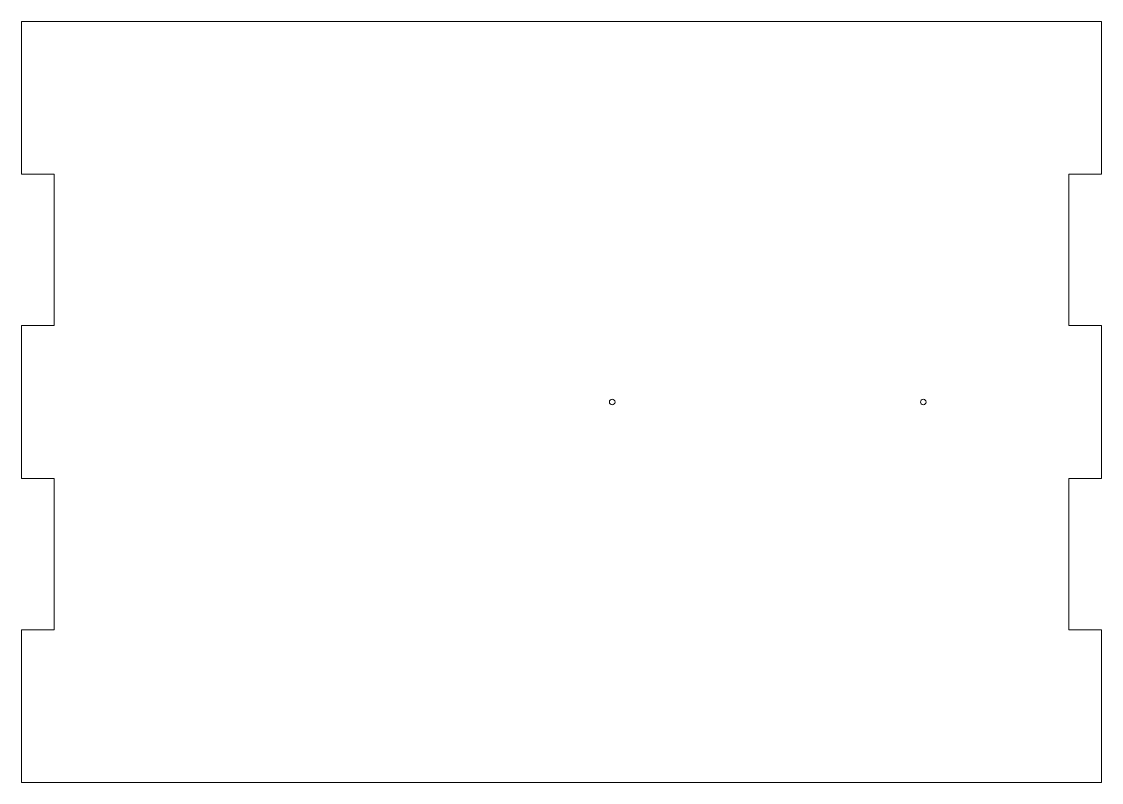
# Model space of a CAD drawing. Header units: millimetres. Extents: x 0 to 192, y 0 to 135.
import ezdxf

# ---------------------------------------------------------------- set-up
doc = ezdxf.new("R2010")
doc.units = ezdxf.units.MM

msp = doc.modelspace()

# ---------------------------------------------------------------- linework, layer by layer
at = {"color": 7, "linetype": 'Continuous', "lineweight": 15}
for p, q in [((0, 107.9), (0, 135)), ((191.6, 135), (0, 135)), ((191.6, 135), (191.6, 107.9)), ((5.8, 107.9), (0, 107.9)), ((5.8, 81.1), (5.8, 107.9)), ((191.6, 107.9), (185.8, 107.9)), ((185.8, 107.9), (185.8, 81.1)), ((0, 53.9), (0, 81.1)), ((0, 81.1), (5.8, 81.1)), ((185.8, 81.1), (191.6, 81.1)), ((191.6, 81.1), (191.6, 53.9)), ((5.8, 53.9), (0, 53.9)), ((5.8, 27.1), (5.8, 53.9)), ((191.6, 53.9), (185.8, 53.9)), ((185.8, 53.9), (185.8, 27.1)), ((0, 0), (0, 27.1)), ((0, 27.1), (5.8, 27.1)), ((185.8, 27.1), (191.6, 27.1)), ((191.6, 27.1), (191.6, 0)), ((0, 0), (191.6, 0))]:
    msp.add_line(p, q, dxfattribs=at)
for centre in [(104.8, 67.5), (160, 67.5)]:
    msp.add_circle(centre, 0.5, dxfattribs=at)

doc.saveas('drawing.dxf')
